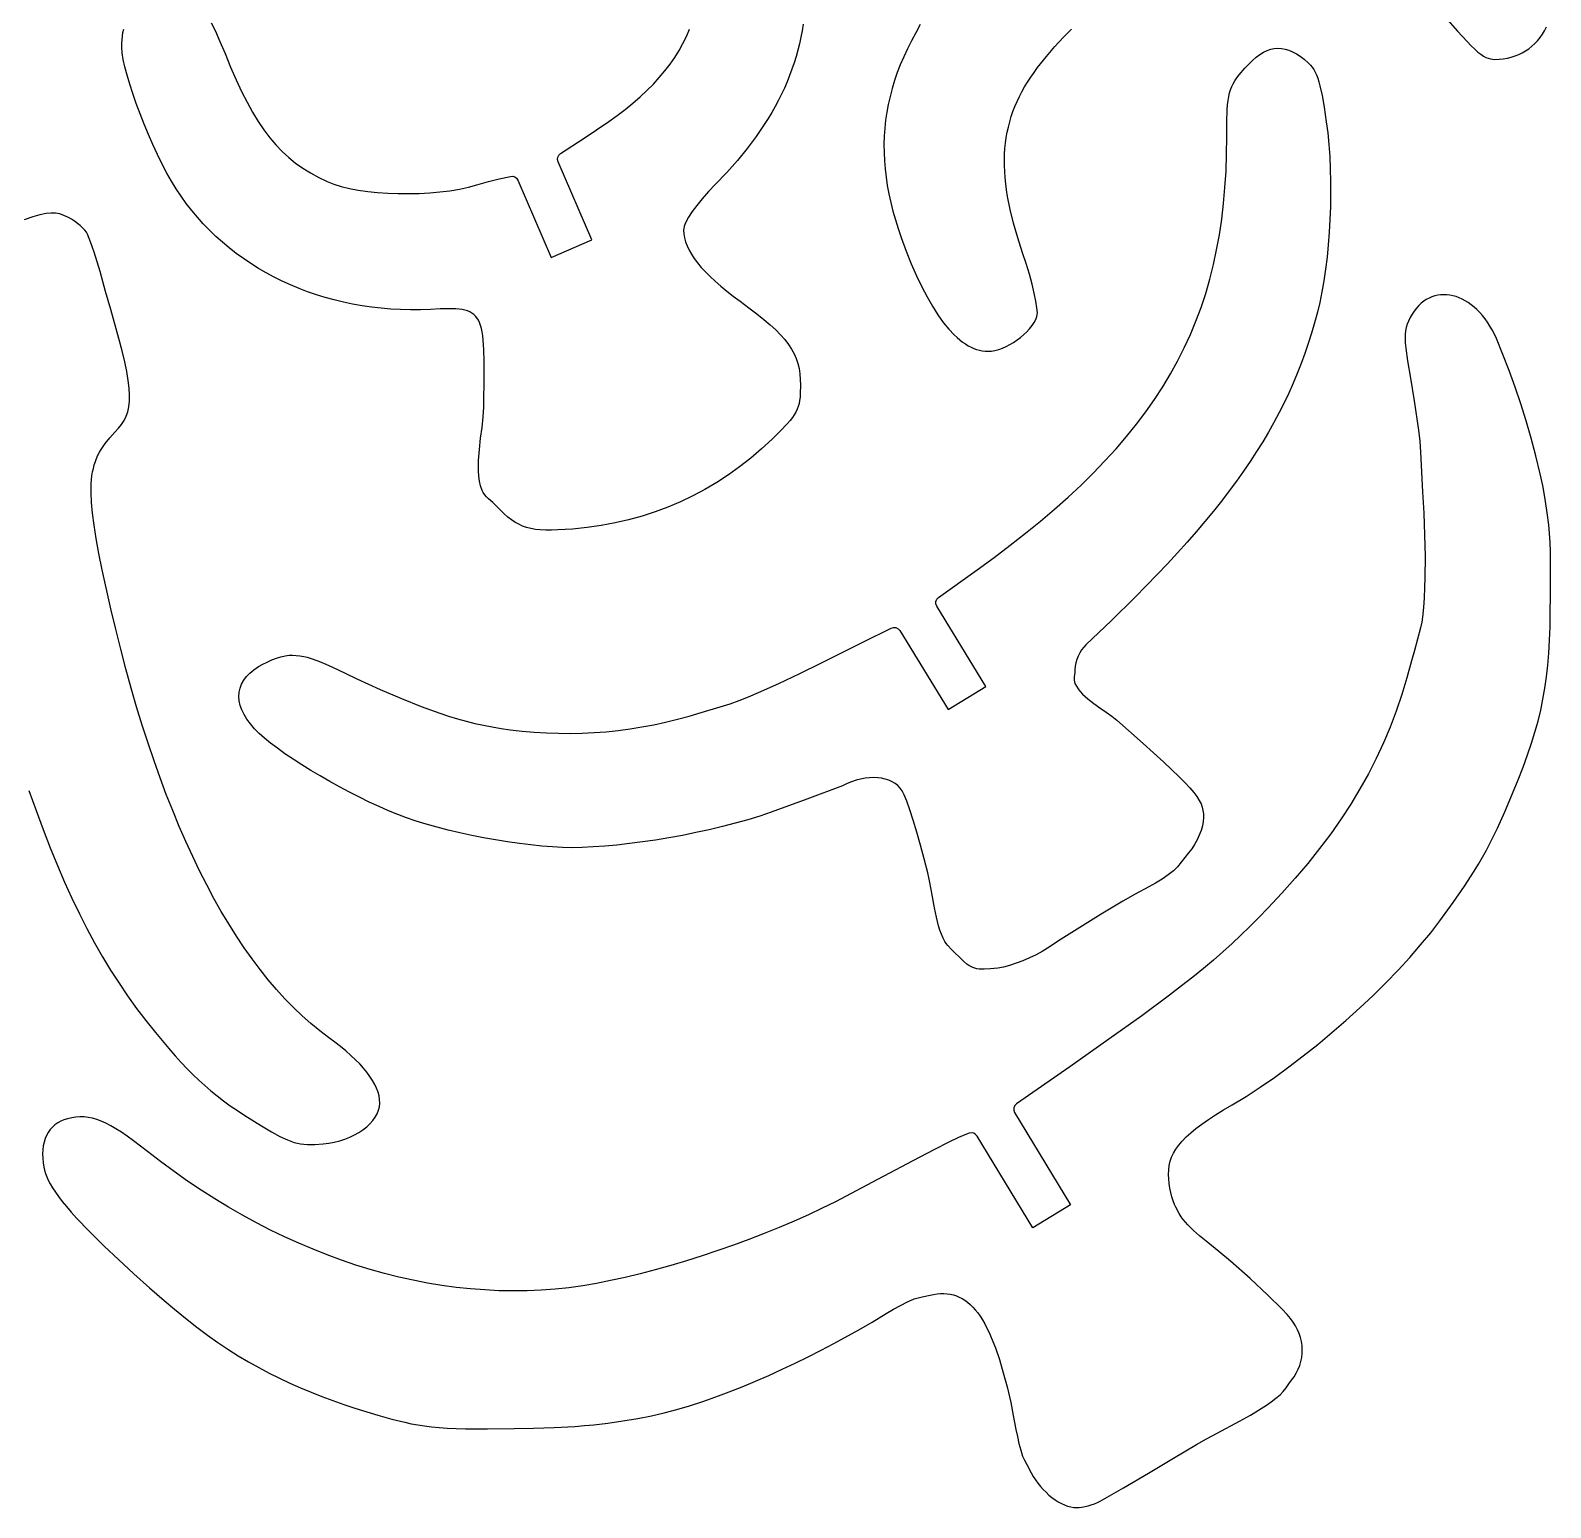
# Model space of a CAD drawing. Header units: millimetres. Extents: x 1139 to 1917, y -669 to -159.
# Drawn here: x 1351.2 to 1514.9, y -458.6 to -299.5 of the extents above; entities that cross this region are included whole.
import ezdxf

# ---------------------------------------------------------------- set-up
doc = ezdxf.new("R2010")
doc.units = ezdxf.units.MM

msp = doc.modelspace()

# ---------------------------------------------------------------- linework, layer by layer
at = {"flags": 128}
for points in [[(1409.603749, -353.236567), (1408.026087, -353.340602), (1407.336914, -353.360597), (1406.705949, -353.356765), (1406.127018, -353.32725), (1405.593952, -353.270195), (1405.10058, -353.183741), (1404.640723, -353.066032), (1404.208214, -352.915209), (1403.796879, -352.729418), (1403.400545, -352.506798), (1403.013039, -352.245492), (1402.628191, -351.943643), (1402.239825, -351.599397), (1401.841772, -351.21089), (1401.427858, -350.77627), (1401.017892, -350.386846), (1400.557353, -349.97862), (1400.337105, -349.765161), (1400.138996, -349.544252), (1399.974622, -349.314976), (1399.855572, -349.076413), (1399.699589, -348.590963), (1399.586872, -348.079704), (1399.512926, -347.546032), (1399.473263, -346.993341), (1399.463394, -346.425024), (1399.478827, -345.844478), (1399.567644, -344.660266), (1399.703787, -343.46786), (1399.851337, -342.294414), (1399.974373, -341.167081), (1400.036973, -340.113015), (1400.093829, -336.581708), (1400.091944, -335.149974), (1400.059051, -333.921044), (1399.987051, -332.880061), (1399.933857, -332.425409), (1399.86785, -332.01217), (1399.788016, -331.638492), (1399.693345, -331.302515), (1399.582821, -331.002383), (1399.455438, -330.736237), (1399.310179, -330.502224), (1399.146033, -330.298484), (1398.961987, -330.123159), (1398.75703, -329.974394), (1398.530148, -329.850332), (1398.28033, -329.749114), (1398.006564, -329.668883), (1397.707834, -329.607787), (1397.383134, -329.563963), (1397.031447, -329.535555), (1396.243067, -329.517564), (1395.334599, -329.538957), (1394.297942, -329.584875), (1393.219069, -329.621189), (1392.148083, -329.625888), (1391.085633, -329.59928), (1390.03237, -329.541676), (1388.988948, -329.453382), (1387.956018, -329.33471), (1386.934234, -329.18597), (1385.924246, -329.007469), (1384.926705, -328.799517), (1383.942268, -328.562426), (1382.971582, -328.296499), (1382.015301, -328.00205), (1381.074075, -327.679389), (1380.148562, -327.328822), (1379.239407, -326.950663), (1378.347267, -326.545215), (1377.47279, -326.112789), (1376.616632, -325.653698), (1375.779443, -325.16825), (1374.961874, -324.656751), (1374.164581, -324.119513), (1373.388212, -323.556844), (1372.633422, -322.969055), (1371.900862, -322.356454), (1371.191182, -321.719352), (1370.505035, -321.058054), (1369.843076, -320.372871), (1369.205955, -319.664117), (1368.594321, -318.932096), (1368.008833, -318.177118), (1367.450138, -317.399494), (1366.918888, -316.599531), (1366.427579, -315.79119), (1365.926721, -314.895595), (1365.421946, -313.927372), (1364.918878, -312.901143), (1364.423145, -311.831528), (1363.940372, -310.733152), (1363.476191, -309.620638), (1363.036225, -308.508608), (1362.626107, -307.411687), (1362.251456, -306.344492), (1361.917908, -305.321653), (1361.631083, -304.357786), (1361.396616, -303.467519), (1361.220126, -302.665472), (1361.107247, -301.966265), (1361.0636, -301.384528), (1361.067589, -300.958144), (1361.091138, -300.545031), (1361.133705, -300.145581), (1361.194747, -299.760183), (1361.273718, -299.389229)], [(1434.435439, -298.855081), (1434.317169, -299.567982), (1434.180265, -300.274856), (1434.024615, -300.97596), (1433.850102, -301.671551), (1433.65661, -302.361888), (1433.444021, -303.04723), (1433.212218, -303.727834), (1432.961088, -304.40396), (1432.690514, -305.075861), (1432.400377, -305.743803), (1432.090564, -306.408039), (1431.760957, -307.068829), (1431.411441, -307.72643), (1431.041898, -308.381101), (1430.652213, -309.033101), (1430.242268, -309.682687), (1429.81195, -310.330118), (1429.361138, -310.975649), (1428.397578, -312.262055), (1427.35066, -313.543967), (1426.219448, -314.823456), (1425.003015, -316.102581), (1424.238242, -316.904652), (1423.558218, -317.669089), (1422.968292, -318.388233), (1422.473809, -319.054428), (1422.080118, -319.660019), (1421.792568, -320.197344), (1421.690264, -320.438018), (1421.616501, -320.658753), (1421.571947, -320.858592), (1421.557269, -321.036582), (1421.581295, -321.453907), (1421.651205, -321.877448), (1421.767355, -322.307654), (1421.930099, -322.744977), (1422.139798, -323.189861), (1422.396804, -323.642756), (1422.701473, -324.104112), (1423.054163, -324.574378), (1423.455227, -325.054), (1423.905024, -325.543429), (1424.403909, -326.043112), (1424.952238, -326.553499), (1425.550367, -327.075037), (1426.198651, -327.608177), (1426.897449, -328.153363), (1427.647112, -328.71105), (1428.581694, -329.401357), (1429.427109, -330.049089), (1430.187348, -330.659805), (1430.866388, -331.239061), (1431.468213, -331.792414), (1431.99681, -332.325423), (1432.456158, -332.84365), (1432.850244, -333.352651), (1433.18305, -333.857982), (1433.458556, -334.365205), (1433.680748, -334.879878), (1433.853611, -335.407558), (1433.981127, -335.953802), (1434.067277, -336.524173), (1434.116046, -337.124223), (1434.131418, -337.759516), (1434.113957, -338.645498), (1434.087256, -339.031245), (1434.044237, -339.387058), (1433.981653, -339.71911), (1433.896247, -340.03358), (1433.784773, -340.336641), (1433.643979, -340.634465), (1433.470612, -340.933223), (1433.261422, -341.239095), (1433.013156, -341.558252), (1432.722563, -341.896868), (1432.001398, -342.657175), (1431.071915, -343.569403), (1429.939381, -344.617922), (1428.778842, -345.607248), (1427.590316, -346.537368), (1426.373831, -347.408278), (1425.129412, -348.219959), (1423.857078, -348.972405), (1422.556854, -349.665605), (1421.228767, -350.299549), (1419.872836, -350.874226), (1418.489089, -351.389622), (1417.077546, -351.845732), (1415.638234, -352.242542), (1414.171174, -352.58004), (1412.67639, -352.858218), (1411.153907, -353.077064), (1409.603749, -353.236567)], [(1447.04077, -298.919058), (1446.540951, -299.788384), (1446.075826, -300.653557), (1445.645259, -301.515218), (1445.249122, -302.374009), (1444.887284, -303.230565), (1444.559612, -304.085532), (1444.265976, -304.939545), (1444.006241, -305.793247), (1443.780281, -306.647277), (1443.587963, -307.502274), (1443.429153, -308.358883), (1443.303724, -309.217739), (1443.211541, -310.079482), (1443.152473, -310.944755), (1443.126393, -311.814195), (1443.133162, -312.688444), (1443.172656, -313.568143), (1443.244741, -314.45393), (1443.349286, -315.346443), (1443.486159, -316.246328), (1443.655227, -317.154221), (1443.856362, -318.070764), (1444.089432, -318.996593), (1444.354306, -319.932354), (1444.650851, -320.87868), (1444.978936, -321.836219), (1445.521379, -323.300209), (1446.071279, -324.673613), (1446.628232, -325.95591), (1447.19184, -327.146573), (1447.761704, -328.245084), (1448.337428, -329.250919), (1448.918611, -330.163551), (1449.504853, -330.982461), (1450.095757, -331.707123), (1450.690924, -332.337016), (1450.989982, -332.616261), (1451.289954, -332.871618), (1451.590794, -333.103021), (1451.89245, -333.310402), (1452.194871, -333.493702), (1452.49801, -333.652849), (1452.801814, -333.787782), (1453.106237, -333.898436), (1453.411227, -333.98474), (1453.716733, -334.046635), (1454.022708, -334.084054), (1454.329098, -334.096928)], [(1454.329098, -334.096928), (1454.696559, -334.074651), (1455.080402, -334.008644), (1455.476037, -333.90219), (1455.878862, -333.758574), (1456.284283, -333.581078), (1456.687708, -333.372986), (1457.084538, -333.137578), (1457.470176, -332.878138), (1457.84003, -332.597949), (1458.189499, -332.300291), (1458.513992, -331.988453), (1458.808909, -331.665711), (1459.069659, -331.335351), (1459.291642, -331.000655), (1459.470264, -330.664906), (1459.600928, -330.331387), (1459.631014, -330.176806), (1459.640759, -329.97047), (1459.602195, -329.415645), (1459.491144, -328.69313), (1459.313527, -327.82914), (1459.075257, -326.849897), (1458.782251, -325.781618), (1458.440424, -324.650523), (1458.055693, -323.482831), (1457.527656, -321.862882), (1457.081771, -320.314271), (1456.718414, -318.832395), (1456.437959, -317.412646), (1456.328933, -316.72463), (1456.240775, -316.050423), (1456.173529, -315.389443), (1456.127242, -314.741117), (1456.101958, -314.104872), (1456.097729, -313.480128), (1456.114599, -312.866313), (1456.152614, -312.262849), (1456.21182, -311.669163), (1456.292268, -311.084675), (1456.394001, -310.508813), (1456.517065, -309.941003), (1456.661511, -309.380665), (1456.827383, -308.827226), (1457.014726, -308.28011), (1457.22359, -307.738741), (1457.454022, -307.202544), (1457.706064, -306.670943), (1457.979769, -306.143363), (1458.27518, -305.619227), (1458.592343, -305.09796), (1458.931308, -304.578988), (1459.29212, -304.061733), (1459.674824, -303.54562), (1460.608842, -302.359022), (1461.519074, -301.281311), (1462.420677, -300.298141), (1463.328806, -299.395162)], [(1503.558808, -298.117643), (1504.870665, -299.611084), (1505.912482, -300.742231), (1506.348481, -301.187044), (1506.736595, -301.559399), (1507.083369, -301.865333), (1507.395341, -302.110887), (1507.679055, -302.302095), (1507.941055, -302.445), (1508.187878, -302.545635), (1508.42607, -302.610042), (1508.66217, -302.644259), (1508.902725, -302.654324), (1509.361474, -302.639515), (1509.808856, -302.595405), (1510.244123, -302.522464), (1510.666523, -302.421161), (1511.075312, -302.291967), (1511.469737, -302.135348), (1511.849052, -301.951782), (1512.212509, -301.741731), (1512.559356, -301.505672), (1512.888849, -301.244071), (1513.200236, -300.9574), (1513.492771, -300.646127), (1513.765703, -300.310725), (1514.018283, -299.951663), (1514.249765, -299.56941), (1514.4594, -299.164436)], [(1382.738173, -419.455095), (1383.351655, -419.379523), (1383.950017, -419.266074), (1384.529889, -419.117179), (1385.08789, -418.935262), (1385.620647, -418.722753), (1386.124784, -418.48208), (1386.596928, -418.215668), (1387.033702, -417.925943), (1387.43173, -417.615335), (1387.787641, -417.28627), (1388.098056, -416.941178), (1388.359599, -416.582481), (1388.568897, -416.212608), (1388.722574, -415.833988), (1388.817258, -415.449047), (1388.849568, -415.060212), (1388.827752, -414.672616), (1388.762387, -414.277141), (1388.653589, -413.873935), (1388.501475, -413.463151), (1388.306162, -413.044942), (1388.06777, -412.619454), (1387.786414, -412.18684), (1387.462215, -411.747252), (1387.095285, -411.300837), (1386.685747, -410.84775), (1386.233715, -410.38814), (1385.739309, -409.922158), (1385.202644, -409.449953), (1384.62384, -408.971679), (1384.003012, -408.487482), (1383.340281, -407.997515), (1382.372058, -407.268109), (1381.416444, -406.484983), (1380.473593, -405.648452), (1379.543661, -404.758829), (1378.626802, -403.816432), (1377.723176, -402.821572), (1376.832935, -401.774565), (1375.956233, -400.675726), (1375.09323, -399.525367), (1374.24408, -398.323803), (1373.408935, -397.071352), (1372.587955, -395.768323), (1371.781296, -394.415036), (1370.989109, -393.0118), (1370.211551, -391.558932), (1369.448782, -390.056747), (1368.700951, -388.505557), (1367.968217, -386.905679), (1367.250737, -385.257427), (1366.548663, -383.561112), (1365.862155, -381.817054), (1365.191363, -380.025564), (1364.536447, -378.186957), (1363.89756, -376.301547), (1363.274857, -374.369647), (1362.668496, -372.391574), (1362.078634, -370.367642), (1361.505421, -368.298166), (1360.949017, -366.183459), (1360.409576, -364.023833), (1359.887252, -361.819608), (1359.382203, -359.571094), (1358.966176, -357.627333), (1358.609994, -355.864871), (1358.314405, -354.270465), (1358.080149, -352.830873), (1357.907971, -351.532853), (1357.798617, -350.363157), (1357.752832, -349.308549), (1357.771356, -348.355781), (1357.804966, -347.913449), (1357.854936, -347.491613), (1357.921354, -347.088614), (1358.004316, -346.702801), (1358.103912, -346.332514), (1358.220238, -345.976102), (1358.353388, -345.631905), (1358.50345, -345.298272), (1358.670522, -344.973545), (1358.854695, -344.65607), (1359.274715, -344.036253), (1359.764259, -343.425578), (1360.324066, -342.810801), (1360.704243, -342.392014), (1361.034451, -341.973067), (1361.31373, -341.542386), (1361.541116, -341.088391), (1361.715652, -340.599506), (1361.836375, -340.064156), (1361.902322, -339.470764), (1361.912539, -338.807754), (1361.866057, -338.063551), (1361.761923, -337.226576), (1361.599169, -336.285256), (1361.376841, -335.228011), (1361.093974, -334.043269), (1360.749611, -332.719449), (1359.872543, -329.608279), (1359.319655, -327.640822), (1358.725436, -325.518416), (1358.41055, -324.452864), (1358.082602, -323.413088), (1357.740683, -322.420586), (1357.383878, -321.496867), (1357.26408, -321.278439), (1357.084065, -321.045001), (1356.854126, -320.803094), (1356.584546, -320.559259), (1356.285614, -320.320038), (1355.967619, -320.091972), (1355.640848, -319.8816), (1355.315589, -319.695467), (1354.842894, -319.465088), (1354.396367, -319.305848), (1354.173336, -319.253373), (1353.945351, -319.219244), (1353.70858, -319.203649), (1353.459192, -319.206772), (1352.907236, -319.269927), (1352.258826, -319.410208), (1351.483311, -319.62911), (1350.550032, -319.928132)], [(1351.073233, -381.405346), (1351.839894, -383.556686), (1352.604625, -385.613138), (1353.370255, -387.580117), (1354.139606, -389.463041), (1354.915514, -391.267319), (1355.700803, -392.998367), (1356.498303, -394.661597), (1357.31084, -396.262426), (1358.141248, -397.806263), (1358.992349, -399.298527), (1359.866973, -400.744628), (1360.767952, -402.149979), (1361.698112, -403.519996), (1362.660281, -404.860092), (1363.657288, -406.17568), (1364.69196, -407.472177), (1366.131257, -409.191319), (1366.806737, -409.963532), (1367.461576, -410.685261), (1368.102385, -411.362316), (1368.735767, -412.000512), (1369.36833, -412.605663), (1370.006678, -413.183578), (1370.657417, -413.740076), (1371.327154, -414.280968), (1372.022495, -414.812068), (1372.750047, -415.339187), (1373.516416, -415.868143), (1374.328204, -416.404743), (1376.114474, -417.524144), (1377.187191, -418.161318), (1378.099222, -418.658948), (1378.895945, -419.030261), (1379.26525, -419.172684), (1379.622741, -419.288489), (1379.974097, -419.379328), (1380.324985, -419.446859), (1380.681079, -419.49273), (1381.048054, -419.518597), (1381.837323, -419.516933), (1382.738173, -419.455095)]]:
    msp.add_lwpolyline(points, dxfattribs=at)
for points in [[(1370.696417, -298.735547), (1371.150478, -299.623958), (1371.639011, -300.715623), (1372.18333, -302.041464), (1372.782505, -303.503775), (1373.373708, -304.861085), (1373.961183, -306.118704), (1374.549172, -307.281938), (1375.141915, -308.356093), (1375.74366, -309.346479), (1376.358642, -310.258404), (1376.99111, -311.097173), (1377.645303, -311.868094), (1378.325465, -312.576475), (1379.035836, -313.227624), (1379.780662, -313.826849), (1380.56418, -314.379454), (1381.39064, -314.890751), (1382.264275, -315.366044), (1383.189337, -315.810643), (1383.8945, -316.090323), (1384.694156, -316.337072), (1385.576648, -316.55062), (1386.530324, -316.730696), (1387.543525, -316.877032), (1388.604597, -316.989359), (1389.701884, -317.067406), (1390.823731, -317.110905), (1391.958477, -317.119586), (1393.094474, -317.093177), (1394.220062, -317.031413), (1395.323587, -316.93402), (1396.393391, -316.800732), (1397.417821, -316.631278), (1398.38522, -316.42539), (1399.283933, -316.182796), (1400.547434, -315.818606), (1401.705432, -315.519346), (1402.907496, -315.254839, -0.359334), (1403.715444, -315.668648), (1407.30655, -323.9873), (1411.671217, -322.103103), (1408.036401, -313.683199, -0.364281), (1408.299731, -312.804464), (1410.854493, -311.12715), (1413.494758, -309.360216), (1414.408301, -308.708478), (1415.276443, -308.04796), (1416.099311, -307.378587), (1416.877029, -306.700287), (1417.609728, -306.012987), (1418.297532, -305.316613), (1418.94057, -304.611091), (1419.538965, -303.896354), (1420.092849, -303.172319), (1420.602347, -302.438922), (1421.067583, -301.696086), (1421.48869, -300.943737), (1421.865789, -300.181806), (1422.199009, -299.410215)], [(1455.390286, -400.517695), (1454.589458, -400.612785), (1453.926439, -400.653905), (1453.371631, -400.632341), (1453.125557, -400.595328), (1452.895439, -400.539376), (1452.677575, -400.463395), (1452.468269, -400.366295), (1452.263816, -400.246988), (1452.060521, -400.104383), (1451.642606, -399.744921), (1451.184924, -399.279195), (1450.805089, -398.906681), (1450.384457, -398.513212), (1449.989191, -398.101461), (1449.821745, -397.889565), (1449.685451, -397.6741), (1449.49043, -397.283236), (1449.314598, -396.868228), (1449.156119, -396.432179), (1449.013154, -395.978182), (1448.766429, -395.028729), (1448.559739, -394.044649), (1448.207722, -392.071696), (1448.033022, -391.132375), (1447.839615, -390.257518), (1447.450163, -388.7388), (1447.050762, -387.266139), (1446.652736, -385.875758), (1446.267401, -384.60388), (1445.90608, -383.486731), (1445.580096, -382.56053), (1445.300768, -381.861504), (1445.079417, -381.425876), (1444.860207, -381.13289), (1444.60449, -380.873374), (1444.31489, -380.647549), (1443.994028, -380.45564), (1443.644529, -380.297871), (1443.26901, -380.174464), (1442.870097, -380.085643), (1442.450414, -380.03163), (1442.01258, -380.01265), (1441.559217, -380.028925), (1441.09295, -380.080677), (1440.616399, -380.168132), (1440.13219, -380.291512), (1439.642939, -380.45104), (1439.151276, -380.646938), (1438.659817, -380.87943), (1434.828844, -382.323712), (1430.986844, -383.737575), (1429.751208, -384.153037), (1428.455746, -384.55059), (1427.110262, -384.929016), (1425.724566, -385.287096), (1424.308461, -385.623613), (1422.871754, -385.937353), (1421.424254, -386.227098), (1419.97576, -386.491627), (1418.536085, -386.729724), (1417.115031, -386.940174), (1415.722404, -387.121758), (1414.368013, -387.273258), (1413.061659, -387.393458), (1411.813154, -387.481141), (1410.632299, -387.53509), (1409.528902, -387.554084), (1408.525875, -387.5357), (1407.447349, -387.479974), (1406.304699, -387.38907), (1405.109301, -387.26515), (1403.872529, -387.110377), (1402.605759, -386.926915), (1401.320368, -386.716929), (1400.027727, -386.482578), (1398.739214, -386.226031), (1397.466205, -385.949448), (1396.220072, -385.654992), (1395.012193, -385.344827), (1393.85394, -385.021117), (1392.756691, -384.686027), (1391.731821, -384.341718), (1390.790702, -383.990355), (1389.795818, -383.581658), (1388.768767, -383.130948), (1387.718225, -382.643304), (1386.652875, -382.123811), (1385.581395, -381.577546), (1384.512461, -381.009592), (1383.454753, -380.425031), (1382.416947, -379.828946), (1381.407725, -379.226417), (1380.435765, -378.622526), (1379.509743, -378.022352), (1378.638337, -377.430981), (1377.830229, -376.853493), (1377.094096, -376.29497), (1376.438614, -375.760489), (1375.872465, -375.255139), (1375.36122, -374.741688), (1374.917467, -374.230243), (1374.541221, -373.722183), (1374.232499, -373.218889), (1373.991312, -372.721749), (1373.817672, -372.232139), (1373.711598, -371.751448), (1373.673101, -371.281054), (1373.702195, -370.822341), (1373.798894, -370.376691), (1373.963213, -369.945487), (1374.195166, -369.530111), (1374.494765, -369.131947), (1374.862026, -368.752378), (1375.296962, -368.392783), (1375.799591, -368.054548), (1376.243044, -367.801492), (1376.720236, -367.561334), (1377.216119, -367.341479), (1377.715638, -367.149334), (1378.203748, -366.992304), (1378.665397, -366.877795), (1379.085537, -366.813212), (1379.449115, -366.805962), (1380.250856, -366.885943), (1380.663097, -366.951862), (1381.039516, -367.039573), (1381.685005, -367.248072), (1382.356707, -367.504595), (1383.04444, -367.797024), (1383.738022, -368.113241), (1385.101999, -368.768575), (1386.367177, -369.373659), (1388.877662, -370.509867), (1391.17305, -371.498678), (1393.29713, -372.349261), (1394.308612, -372.725583), (1395.293689, -373.070785), (1396.257833, -373.386016), (1397.20652, -373.672421), (1398.145219, -373.931143), (1399.079408, -374.163333), (1400.014558, -374.370137), (1400.956143, -374.552695), (1401.909638, -374.712161), (1402.880517, -374.849675), (1404.181591, -375.000391), (1405.47997, -375.11564), (1406.775775, -375.19541), (1408.069118, -375.239691), (1409.360119, -375.248474), (1410.64889, -375.221749), (1411.935555, -375.159503), (1413.220226, -375.061727), (1414.50302, -374.928409), (1415.784056, -374.759542), (1417.06345, -374.55511), (1418.341318, -374.315107), (1419.617777, -374.03952), (1420.892942, -373.728342), (1422.166936, -373.381559), (1423.439869, -372.999159), (1425.495195, -372.388384), (1426.556925, -372.058906), (1427.527815, -371.713421), (1428.559124, -371.295376), (1429.619363, -370.844159), (1431.808992, -369.858646), (1434.061444, -368.789742), (1436.34146, -367.670313), (1440.843165, -365.411326), (1443.904428, -363.900935, -0.387436), (1444.827651, -364.167325), (1450.051721, -372.676059), (1454.103069, -370.188671), (1448.805326, -361.559943, -0.393512), (1448.997638, -360.607212), (1453.172068, -357.615574), (1454.97932, -356.298778), (1456.714454, -354.989776), (1458.378444, -353.686888), (1459.972256, -352.388435), (1461.496856, -351.092732), (1462.953218, -349.798104), (1464.342306, -348.502869), (1465.665092, -347.205344), (1466.922544, -345.903853), (1468.11563, -344.59671), (1469.245318, -343.282241), (1470.312579, -341.95876), (1471.318378, -340.62459), (1472.263687, -339.278049), (1473.149476, -337.917458), (1473.97671, -336.541135), (1474.746359, -335.1474), (1475.459392, -333.734573), (1476.116778, -332.300976), (1476.719485, -330.844923), (1477.268482, -329.364739), (1477.76474, -327.858741), (1478.209222, -326.325248), (1478.602904, -324.762582), (1478.946749, -323.16906), (1479.241727, -321.543004), (1479.488807, -319.882732), (1479.68896, -318.186564), (1479.843151, -316.45282), (1479.952353, -314.679819), (1480.01753, -312.865882), (1480.039653, -311.009326), (1480.048692, -309.376667), (1480.086753, -308.090991), (1480.122634, -307.555705), (1480.172931, -307.080084), (1480.240034, -306.6551), (1480.326328, -306.27173), (1480.434201, -305.920944), (1480.566042, -305.593717), (1480.724236, -305.28102), (1480.911173, -304.973829), (1481.129236, -304.663117), (1481.380818, -304.339854), (1481.994077, -303.61958), (1482.407508, -303.169909), (1482.81258, -302.773086), (1483.210678, -302.428894), (1483.603185, -302.137126), (1483.991489, -301.897572), (1484.376977, -301.710018), (1484.761033, -301.574255), (1485.145047, -301.490071), (1485.530402, -301.457257), (1485.918482, -301.475603), (1486.310678, -301.544892), (1486.708374, -301.664921), (1487.112958, -301.835476), (1487.525812, -302.056346), (1487.948326, -302.32732), (1488.381884, -302.648189), (1488.841016, -303.050653), (1489.041335, -303.265455), (1489.224573, -303.496176), (1489.392549, -303.747977), (1489.547073, -304.026005), (1489.689959, -304.335421), (1489.823019, -304.681377), (1489.94807, -305.069028), (1490.066925, -305.503529), (1490.293301, -306.533709), (1490.516656, -307.813148), (1490.751496, -309.383095), (1490.901982, -310.578405), (1491.022538, -311.825607), (1491.11357, -313.116062), (1491.175479, -314.441132), (1491.208672, -315.792178), (1491.213547, -317.160565), (1491.190514, -318.537651), (1491.139969, -319.914804), (1491.06232, -321.283381), (1490.95797, -322.634749), (1490.82732, -323.960266), (1490.670776, -325.251295), (1490.48874, -326.499199), (1490.281616, -327.695339), (1490.049803, -328.831081), (1489.793713, -329.897781), (1489.487738, -331.025749), (1489.160706, -332.13954), (1488.811672, -333.240511), (1488.439688, -334.330028), (1488.04381, -335.409448), (1487.623091, -336.480125), (1487.176581, -337.543423), (1486.703339, -338.600703), (1486.202417, -339.65332), (1485.672867, -340.702635), (1485.113744, -341.750005), (1484.524101, -342.796791), (1483.902993, -343.844353), (1483.249473, -344.894049), (1482.562593, -345.94724), (1481.841409, -347.005281), (1481.084974, -348.069535), (1480.292342, -349.141362), (1479.462567, -350.222118), (1478.594701, -351.313161), (1477.687799, -352.415856), (1476.740914, -353.531555), (1475.753099, -354.661624), (1474.723411, -355.807419), (1473.6509, -356.970297), (1472.534622, -358.151621), (1471.373631, -359.352748), (1470.166978, -360.575039), (1467.612906, -363.088543), (1464.864837, -365.70301), (1464.628918, -365.955336), (1464.408826, -366.251118), (1464.209379, -366.579567), (1464.035393, -366.929889), (1463.891684, -367.291298), (1463.783074, -367.652994), (1463.714374, -368.004193), (1463.690402, -368.334097), (1463.663803, -368.708104), (1463.619472, -369.11463), (1463.610606, -369.513512), (1463.636097, -369.697535), (1463.690402, -369.864586), (1463.848698, -370.167009), (1464.042217, -370.458372), (1464.26695, -370.7395), (1464.518889, -371.011212), (1464.794024, -371.274334), (1465.088349, -371.529691), (1465.71853, -372.020389), (1466.37736, -372.489897), (1467.032771, -372.944795), (1467.652695, -373.391669), (1468.205062, -373.837102), (1471.045344, -376.348868), (1473.246479, -378.336287), (1474.132451, -379.161503), (1474.888741, -379.889391), (1475.52538, -380.531204), (1476.052404, -381.098197), (1476.479846, -381.601622), (1476.817741, -382.052734), (1477.076123, -382.462783), (1477.265023, -382.843025), (1477.394482, -383.204714), (1477.474527, -383.559098), (1477.515198, -383.917436), (1477.526524, -384.290977), (1477.496481, -384.734874), (1477.409115, -385.20838), (1477.268563, -385.701674), (1477.078959, -386.204937), (1476.844439, -386.70835), (1476.569147, -387.202091), (1476.257213, -387.67634), (1475.912781, -388.121282), (1475.536897, -388.595108), (1475.139042, -389.11313), (1474.724617, -389.614682), (1474.512883, -389.840326), (1474.299036, -390.039105), (1473.714113, -390.49489), (1473.062682, -390.934506), (1472.364032, -391.359328), (1471.637447, -391.77073), (1470.17762, -392.558753), (1468.837491, -393.309557), (1466.508573, -394.720302), (1464.204808, -396.143816), (1462.192029, -397.414201), (1460.73606, -398.365555), (1460.150535, -398.731715), (1459.497531, -399.087775), (1458.798971, -399.424905), (1458.076786, -399.734284), (1457.352899, -400.007078), (1456.649236, -400.234462), (1455.987722, -400.407612), (1455.390286, -400.517695)], [(1463.871686, -458.625141), (1464.133049, -458.611625), (1464.431764, -458.572509), (1465.098125, -458.426074), (1465.444202, -458.32305), (1465.784503, -458.203019), (1466.108241, -458.068131), (1466.404636, -457.920534), (1468.921865, -456.494617), (1471.610124, -454.91332), (1474.288993, -453.315474), (1476.778057, -451.839916), (1477.843074, -451.231055), (1478.991196, -450.611589), (1481.404804, -449.325977), (1482.604312, -448.652392), (1483.754966, -447.953331), (1484.301666, -447.593087), (1484.823781, -447.225075), (1485.317189, -446.848839), (1485.777766, -446.463905), (1486.104497, -446.122019), (1486.417293, -445.716198), (1486.715365, -445.296439), (1486.997919, -444.912734), (1487.276448, -444.528459), (1487.516927, -444.133173), (1487.719378, -443.72832), (1487.883822, -443.315345), (1488.01028, -442.895693), (1488.098774, -442.470809), (1488.149323, -442.042138), (1488.16195, -441.611124), (1488.136675, -441.179214), (1488.073523, -440.747848), (1487.97251, -440.318476), (1487.833657, -439.892539), (1487.656992, -439.471484), (1487.442529, -439.056757), (1487.190292, -438.6498), (1486.900302, -438.252059), (1486.530914, -437.823836), (1485.983959, -437.24708), (1484.4631, -435.749166), (1482.549249, -433.960704), (1480.453928, -432.08408), (1479.186635, -431.035288), (1477.801035, -429.923767), (1477.114683, -429.350641), (1476.459729, -428.769225), (1475.856501, -428.18198), (1475.325322, -427.591371), (1475.116234, -427.294634), (1474.920919, -426.953777), (1474.561464, -426.284789), (1474.407568, -425.976592), (1474.263115, -425.60066), (1474.131332, -425.171543), (1474.015443, -424.703794), (1473.918676, -424.21196), (1473.844247, -423.710588), (1473.79539, -423.214235), (1473.775321, -422.737445), (1473.790574, -422.252415), (1473.848, -421.783669), (1473.950366, -421.328185), (1474.100433, -420.882938), (1474.300961, -420.444904), (1474.554718, -420.011059), (1474.864463, -419.578381), (1475.232957, -419.143844), (1475.662968, -418.704424), (1476.157256, -418.257101), (1476.718584, -417.798849), (1477.349714, -417.326644), (1478.053408, -416.83746), (1478.832429, -416.328278), (1479.689544, -415.79607), (1480.627509, -415.237817), (1482.112226, -414.336765), (1483.628526, -413.352283), (1485.167132, -412.292602), (1486.718761, -411.165954), (1488.27413, -409.980575), (1489.823955, -408.74469), (1491.358958, -407.466536), (1492.86985, -406.154342), (1494.347355, -404.816343), (1495.782186, -403.460769), (1497.165063, -402.09585), (1498.486704, -400.729819), (1499.737826, -399.370909), (1500.909145, -398.027353), (1501.991381, -396.707381), (1502.97525, -395.419225), (1504.402381, -393.446275), (1505.617326, -391.695346), (1506.662286, -390.092699), (1507.134211, -389.323939), (1507.579465, -388.564602), (1508.003327, -387.805466), (1508.411068, -387.037317), (1509.199293, -385.437116), (1509.986347, -383.690256), (1510.814432, -381.723008), (1511.403982, -380.260821), (1511.936388, -378.881642), (1512.414307, -377.57159), (1512.840401, -376.316779), (1513.217331, -375.103327), (1513.547761, -373.917349), (1513.834351, -372.744965), (1514.079759, -371.572291), (1514.286653, -370.385443), (1514.457688, -369.17054), (1514.595528, -367.913694), (1514.702833, -366.601026), (1514.782265, -365.218654), (1514.836487, -363.752691), (1514.868158, -362.189255), (1514.879941, -360.514466), (1514.894041, -358.58632), (1514.899501, -356.638028), (1514.884533, -355.663584), (1514.850055, -354.692815), (1514.790283, -353.728623), (1514.699434, -352.773911), (1514.534886, -351.509732), (1514.308805, -350.029892), (1514.051813, -348.555399), (1513.794534, -347.30726), (1513.322587, -345.371136), (1512.816027, -343.46609), (1512.275039, -341.592695), (1511.699805, -339.751528), (1511.090515, -337.943159), (1510.447354, -336.168162), (1509.770508, -334.427117), (1509.060168, -332.720595), (1508.844044, -332.248204), (1508.613044, -331.799296), (1508.368185, -331.374112), (1508.110471, -330.972901), (1507.840914, -330.595906), (1507.560528, -330.243373), (1507.27032, -329.915549), (1506.971303, -329.612677), (1506.664487, -329.335003), (1506.350882, -329.082772), (1506.031501, -328.856232), (1505.707354, -328.655625), (1505.37945, -328.481199), (1505.048802, -328.333197), (1504.716419, -328.211868), (1504.383313, -328.117454), (1504.050495, -328.050201), (1503.718975, -328.010353), (1503.389763, -327.998159), (1503.063871, -328.013864), (1502.742311, -328.05771), (1502.426091, -328.129945), (1502.116223, -328.230815), (1501.813719, -328.360564), (1501.519587, -328.519435), (1501.234841, -328.707677), (1500.96049, -328.925536), (1500.697544, -329.173255), (1500.447015, -329.451079), (1500.209914, -329.759255), (1499.987251, -330.098027), (1499.780036, -330.467643), (1499.599334, -330.839204), (1499.455863, -331.191549), (1499.348406, -331.539832), (1499.275751, -331.899196), (1499.23668, -332.284793), (1499.229982, -332.711774), (1499.254439, -333.195284), (1499.308841, -333.750475), (1499.502614, -335.136497), (1499.801589, -336.991027), (1500.196042, -339.435266), (1500.676265, -342.5904), (1500.808495, -343.777075), (1500.89025, -344.96872), (1501.125242, -349.241349), (1501.24061, -351.526385), (1501.33154, -353.85313), (1501.380758, -356.178511), (1501.371, -358.459445), (1501.338609, -359.569782), (1501.284998, -360.652855), (1501.20801, -361.703277), (1501.105485, -362.715665), (1501.020647, -363.276257), (1500.899423, -363.864878), (1500.584808, -365.086732), (1500.235619, -366.302271), (1499.925837, -367.432525), (1499.433938, -369.273942), (1498.888654, -371.074685), (1498.287839, -372.838441), (1497.62936, -374.568887), (1496.911078, -376.269712), (1496.130852, -377.944593), (1495.286544, -379.597215), (1494.376017, -381.231257), (1493.397131, -382.850403), (1492.347747, -384.458336), (1491.225729, -386.058737), (1490.028936, -387.655287), (1488.75523, -389.251671), (1487.402474, -390.85157), (1485.968528, -392.458665), (1484.451253, -394.076639), (1483.472423, -395.084984), (1482.514699, -396.046447), (1481.563445, -396.97274), (1480.604036, -397.87557), (1479.621838, -398.76665), (1478.602219, -399.65769), (1477.530551, -400.560401), (1476.392199, -401.486489), (1475.172536, -402.447667), (1473.856926, -403.455646), (1470.879353, -405.658845), (1467.342432, -408.189765), (1463.129109, -411.142089), (1457.389978, -415.135574, 0.395994), (1457.187603, -416.090791), (1463.212545, -426.021727), (1459.148059, -428.487587), (1453.156469, -418.611627, 0.351633), (1452.317721, -418.306202), (1452.021595, -418.406653), (1451.152906, -418.766153), (1450.037432, -419.295793), (1448.641437, -420.006999), (1446.931188, -420.9112), (1442.420286, -423.304578), (1437.904906, -425.689536), (1436.474132, -426.393898), (1434.984488, -427.089646), (1433.443507, -427.774203), (1431.858723, -428.444992), (1430.237673, -429.099445), (1428.587888, -429.734981), (1426.916905, -430.349029), (1425.232258, -430.939014), (1423.541481, -431.502361), (1421.852109, -432.036497), (1420.171677, -432.538845), (1418.50772, -433.006831), (1416.867773, -433.437883), (1415.259369, -433.829425), (1413.690043, -434.178882), (1412.167332, -434.48368), (1410.695959, -434.735744), (1409.214126, -434.940547), (1407.72262, -435.098315), (1406.222234, -435.209285), (1404.713761, -435.27369), (1403.197991, -435.291763), (1401.675717, -435.263733), (1400.147732, -435.189837), (1398.614824, -435.070307), (1397.077787, -434.905377), (1395.537412, -434.695276), (1393.994489, -434.44024), (1392.449815, -434.140503), (1390.904178, -433.796294), (1389.358367, -433.40785), (1387.813179, -432.9754), (1386.269404, -432.49918), (1384.727831, -431.979423), (1383.189254, -431.416357), (1381.654465, -430.810222), (1380.124255, -430.161243), (1378.599416, -429.469662), (1377.080739, -428.735704), (1375.569017, -427.959607), (1374.065039, -427.1416), (1372.5696, -426.281918), (1371.08349, -425.380795), (1369.607499, -424.438461), (1368.142423, -423.455151), (1366.689049, -422.431099), (1365.248171, -421.366534), (1363.820583, -420.261692), (1362.332937, -419.119914), (1361.661088, -418.635577), (1361.03153, -418.206612), (1360.43999, -417.831267), (1359.882198, -417.507795), (1359.353881, -417.234452), (1358.850773, -417.009485), (1358.368596, -416.831149), (1357.903084, -416.697692), (1357.449966, -416.607368), (1357.00497, -416.558431), (1356.563825, -416.54913), (1356.122262, -416.577718), (1355.676006, -416.642446), (1355.220789, -416.741567), (1354.842754, -416.856825), (1354.491383, -417.005504), (1354.167217, -417.186496), (1353.870791, -417.3987), (1353.602642, -417.641016), (1353.363304, -417.912341), (1353.153318, -418.21157), (1352.973215, -418.537602), (1352.823535, -418.889334), (1352.704813, -419.265665), (1352.617587, -419.665491), (1352.562393, -420.087712), (1352.539766, -420.531223), (1352.550242, -420.994921), (1352.594361, -421.477704), (1352.672655, -421.978471), (1352.74527, -422.298807), (1352.847624, -422.634744), (1352.982887, -422.988943), (1353.154223, -423.364069), (1353.364799, -423.762785), (1353.617783, -424.187752), (1353.916339, -424.641633), (1354.263636, -425.127093), (1354.662839, -425.64679), (1355.117114, -426.203391), (1355.629626, -426.799557), (1356.203546, -427.43795), (1357.548265, -428.85207), (1359.176598, -430.467052), (1360.696749, -431.912852), (1362.358616, -433.446859), (1364.041435, -434.957808), (1365.624436, -436.334446), (1366.726168, -437.259329), (1367.928267, -438.239086), (1369.146489, -439.198372), (1370.296586, -440.061843), (1371.397016, -440.83983), (1372.49751, -441.575631), (1373.599337, -442.27141), (1374.703775, -442.929325), (1375.812092, -443.551543), (1376.925559, -444.140221), (1378.045452, -444.697525), (1379.173039, -445.225616), (1380.309597, -445.726655), (1381.456392, -446.202804), (1382.614704, -446.656226), (1383.785797, -447.089082), (1384.970951, -447.503536), (1386.171431, -447.901748), (1388.623468, -448.658095), (1390.131011, -449.087966), (1391.533417, -449.439983), (1392.226301, -449.58783), (1392.930228, -449.717448), (1393.657647, -449.829255), (1394.420999, -449.923662), (1395.232726, -450.001081), (1396.105273, -450.061927), (1397.051083, -450.10661), (1398.082599, -450.135543), (1400.452528, -450.147815), (1403.314602, -450.102041), (1405.383058, -450.052115), (1407.612584, -449.981684), (1409.839764, -449.873716), (1410.901408, -449.800329), (1411.901189, -449.71117), (1413.399631, -449.53294), (1415.00957, -449.29679), (1416.613546, -449.02267), (1418.094096, -448.730522), (1419.444468, -448.418593), (1420.816016, -448.056443), (1422.205489, -447.647249), (1423.609637, -447.194179), (1425.02521, -446.700409), (1426.448952, -446.16911), (1427.877617, -445.603452), (1429.30795, -445.006614), (1430.736703, -444.381762), (1432.160621, -443.732071), (1433.576455, -443.060711), (1434.980953, -442.370861), (1436.370863, -441.665686), (1437.742937, -440.948362), (1440.420563, -439.489956), (1441.841182, -438.650392), (1443.362467, -437.724113), (1444.136499, -437.270627), (1444.906471, -436.846062), (1445.662635, -436.467287), (1446.395252, -436.151169), (1446.79368, -436.02559), (1447.233934, -435.924848), (1448.088729, -435.750298), (1448.476725, -435.669592), (1448.854532, -435.613856), (1449.222416, -435.583444), (1449.580646, -435.578714), (1449.929488, -435.600017), (1450.269206, -435.647711), (1450.600073, -435.722149), (1450.922349, -435.82369), (1451.236305, -435.95269), (1451.542209, -436.109498), (1451.840325, -436.294476), (1452.13092, -436.507974), (1452.414263, -436.750352), (1452.69062, -437.021962), (1452.960258, -437.323163), (1453.223442, -437.654306), (1453.480441, -438.015748), (1453.731521, -438.407846), (1453.976948, -438.830954), (1454.216992, -439.285427), (1454.451916, -439.771621), (1454.68199, -440.28989), (1455.128652, -441.424078), (1455.559113, -442.690836), (1455.975504, -444.093004), (1456.379965, -445.633429), (1456.77463, -447.314947), (1457.053007, -448.7123), (1457.334901, -450.223834), (1457.48893, -450.982986), (1457.657959, -451.723367), (1457.846688, -452.429201), (1458.059824, -453.084713), (1458.252287, -453.528294), (1458.495542, -453.990764), (1458.984779, -454.873377), (1459.199926, -455.26035), (1459.43803, -455.635374), (1459.696745, -455.996647), (1459.973739, -456.34238), (1460.266666, -456.670772), (1460.573192, -456.980031), (1460.890976, -457.268359), (1461.217678, -457.53396), (1461.550962, -457.77504), (1461.888484, -457.989802), (1462.227907, -458.176451), (1462.566896, -458.333191), (1462.903106, -458.458226), (1463.234201, -458.549759), (1463.557839, -458.605997), (1463.871686, -458.625141)]]:
    msp.add_lwpolyline(points, format="xyb", dxfattribs=at)

doc.saveas('drawing.dxf')
